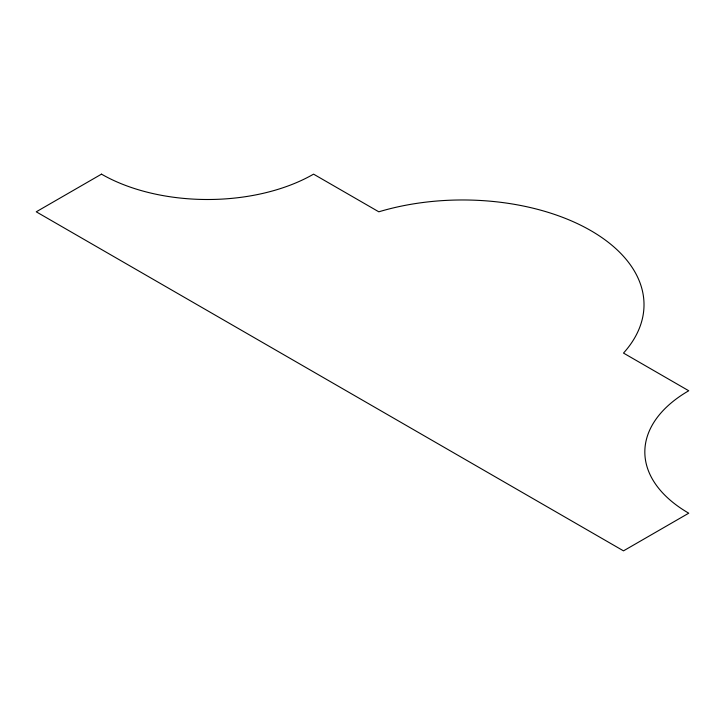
<?xml version="1.0" encoding="UTF-8"?>
<svg xmlns="http://www.w3.org/2000/svg" width="725" height="725" viewBox="0 0 725 725"><rect width="100%" height="100%" fill="white"/><g stroke="black" fill="none" stroke-linecap="round" stroke-linejoin="round"><path stroke-width="1.09" d="M101.5 174.145L36.25 211.809L623.5 550.855L688.75 513.191A149.948 86.574 0 0 1 688.75 390.757L623.5 353.084A181.413 104.735 0 0 0 590.875 230.65A181.413 104.735 0 0 0 378.812 211.809L313.562 174.145A149.948 86.574 0 0 1 101.5 174.145"/></g></svg>
